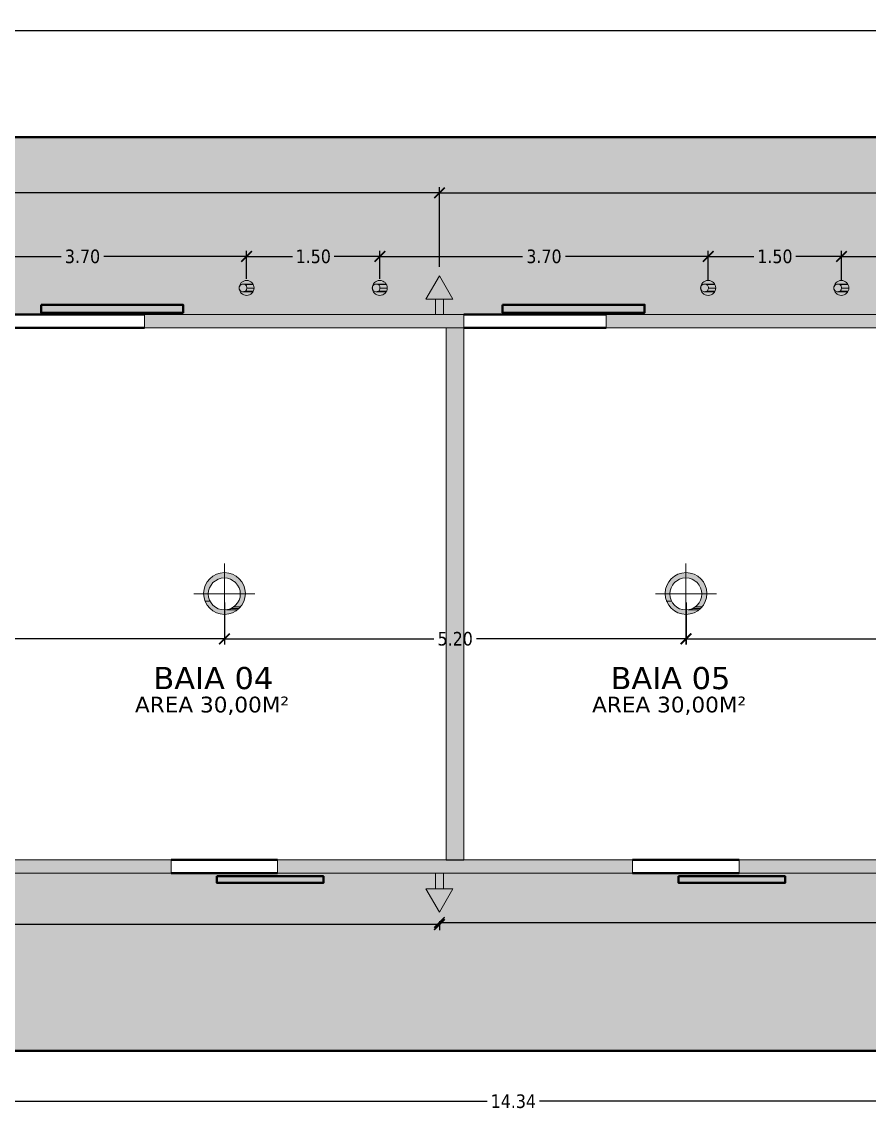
# Model space of a CAD drawing. Header units: millimetres. Extents: x 2543 to 3089, y 1295 to 1485.
# Drawn here: x 2907.72 to 2917.27, y 1411.12 to 1423.4 of the extents above; entities that cross this region are included whole.
import ezdxf

# ---------------------------------------------------------------- set-up
doc = ezdxf.new("R2010")
doc.units = ezdxf.units.MM
doc.layers.get('Defpoints').update_dxf_attribs({"lineweight": 0})
for name, color, linetype, lineweight in [('AF-Indicação coluna', 5, 'Continuous', 20), ('ARQ. Linha Grossa', 5, 'Continuous', 40), ('ARQ. Texto', 7, 'Continuous', 0)]:
    doc.layers.add(name, color=color, linetype=linetype, lineweight=lineweight)
doc.layers.add('ARQ. Hachura', color=7, linetype='Continuous', lineweight=0, true_color=0x9e9e9e)
doc.layers.add('PDF_IM- LUMINOTÉCNICO', color=7, linetype='Continuous', true_color=0xa500a5)
doc.styles.add('NICAZA', font='verdana.ttf', dxfattribs={"width": 0.85})
doc.styles.get("Standard").update_dxf_attribs({"font": 'arial.ttf'})
doc.dimstyles.new('esc-100', dxfattribs={"dimscale": 0.85, "dimtxt": 0.18, "dimasz": 0.14, "dimexe": 0.075, "dimexo": 0.12, "dimgap": 0.06, "dimtad": 0, "dimzin": 0, "dimdsep": 46, "dimtxsty": 'NICAZA', "dimblk": 'ARCHTICK', "dimcen": 0.09, "dimclrd": 7, "dimclre": 7, "dimclrt": 7, "dimadec": 1, "dimazin": 0, "dimtfac": 1, "dimtofl": 0, "dimtmove": 0, "dimatfit": 3, "dimfxl": 1, "dimtolj": 1, "dimtzin": 0, "dimarcsym": 0})

# ---------------------------------------------------------------- blocks, each defined once
blk = doc.blocks.new('tomada baixa')
at = {"layer": 'PDF_IM- LUMINOTÉCNICO', "lineweight": 18}
for p, q in [((0.602, 0.302), (0.023, 0.302)), ((0.602, 0), (0.023, 0))]:
    blk.add_line(p, q, dxfattribs=at)
blk.add_lwpolyline([(1.48, 0.151), (0.602, 0.657), (0.602, -0.356)], close=True, dxfattribs=at)
blk = doc.blocks.new('_ArchTick')
at = {"color": 0, "linetype": 'ByBlock', "const_width": 0.15}
blk.add_lwpolyline([(-0.5, -0.5), (0.5, 0.5)], dxfattribs=at)
blk = doc.blocks.new('*D33')
at = {"layer": 'AF-Indicação coluna', "color": 7, "lineweight": -2, "transparency": 16777216}
for p, q in [((2891.75, 1420.197), (2891.75, 1421.531)), ((2891.75, 1421.467), (2901.789, 1421.467)), ((2912.424, 1421.467), (2902.385, 1421.467)), ((2912.424, 1420.634), (2912.424, 1421.531))]:
    blk.add_line(p, q, dxfattribs=at)
at = {"layer": 'Defpoints', "color": 0, "transparency": 16777216}
for p in [(2891.75, 1421.467), (2912.424, 1420.532), (2891.75, 1420.095)]:
    blk.add_point(p, dxfattribs=at)
at = {"layer": 'AF-Indicação coluna', "color": 7, "lineweight": -2, "transparency": 16777216, "xscale": 0.119, "yscale": 0.119, "zscale": 0.119, "rotation": 180}
blk.add_blockref('_ArchTick', (2891.75, 1421.467), dxfattribs=at)
at = {"layer": 'AF-Indicação coluna', "color": 7, "lineweight": -2, "transparency": 16777216, "xscale": 0.119, "yscale": 0.119, "zscale": 0.119}
blk.add_blockref('_ArchTick', (2912.424, 1421.467), dxfattribs=at)
at = {"layer": 'AF-Indicação coluna', "color": 7, "transparency": 16777216, "insert": (2902.087, 1421.467), "char_height": 0.153, "attachment_point": 5, "style": 'NICAZA'}
blk.add_mtext('\\A1;20.67', dxfattribs=at)
blk = doc.blocks.new('*D34')
at = {"layer": 'AF-Indicação coluna', "color": 7, "lineweight": -2, "transparency": 16777216}
for p, q in [((2912.424, 1420.634), (2912.424, 1421.531)), ((2912.424, 1421.467), (2922.424, 1421.467)), ((2933.021, 1421.467), (2923.02, 1421.467)), ((2933.021, 1420.634), (2933.021, 1421.531))]:
    blk.add_line(p, q, dxfattribs=at)
at = {"layer": 'Defpoints', "color": 0, "transparency": 16777216}
for p in [(2933.021, 1421.467), (2912.424, 1420.532), (2933.021, 1420.532)]:
    blk.add_point(p, dxfattribs=at)
at = {"layer": 'AF-Indicação coluna', "color": 7, "lineweight": -2, "transparency": 16777216, "xscale": 0.119, "yscale": 0.119, "zscale": 0.119, "rotation": 180}
blk.add_blockref('_ArchTick', (2912.424, 1421.467), dxfattribs=at)
at = {"layer": 'AF-Indicação coluna', "color": 7, "lineweight": -2, "transparency": 16777216, "xscale": 0.119, "yscale": 0.119, "zscale": 0.119}
blk.add_blockref('_ArchTick', (2933.021, 1421.467), dxfattribs=at)
at = {"layer": 'AF-Indicação coluna', "color": 7, "transparency": 16777216, "insert": (2922.722, 1421.467), "char_height": 0.153, "attachment_point": 5, "style": 'NICAZA'}
blk.add_mtext('\\A1;20.60', dxfattribs=at)
blk = doc.blocks.new('luminaria psio')
at = {"layer": 'PDF_IM- LUMINOTÉCNICO', "transparency": 33554559}
blk.add_hatch(color=256, dxfattribs=at).paths.add_polyline_path([(0.111, 0.515), (-0.102, 0.515), (-0.135, 0.499), (-0.167, 0.499), (-0.298, 0.434), (-0.429, 0.303), (-0.445, 0.27), (-0.445, 0.254), (-0.462, 0.254), (-0.462, 0.221), (-0.478, 0.205), (-0.478, 0.172), (-0.495, 0.172), (-0.495, 0.123), (-0.511, 0.106), (-0.511, 0.074), (-0.495, 0.106), (-0.478, 0.123), (-0.478, 0.156), (-0.462, 0.172), (-0.445, 0.172), (-0.445, 0.188), (-0.429, 0.205), (-0.413, 0.205), (-0.38, 0.237), (-0.364, 0.237), (-0.364, 0.254), (-0.331, 0.254), (-0.315, 0.27), (-0.184, 0.27), (-0.167, 0.254), (-0.135, 0.254), (-0.135, 0.237), (-0.118, 0.237), (-0.086, 0.221), (-0.086, 0.205), (-0.069, 0.205), (-0.02, 0.156), (-0.02, 0.139), (-0.004, 0.123), (-0.004, 0.106), (0.013, 0.074), (0.013, -0.074), (-0.004, -0.09), (-0.004, -0.123), (-0.036, -0.155), (-0.036, -0.172), (-0.069, -0.204), (-0.086, -0.204), (-0.086, -0.221), (-0.118, -0.221), (-0.135, -0.237), (-0.167, -0.253), (-0.184, -0.253), (-0.216, -0.27), (-0.282, -0.27), (-0.315, -0.253), (-0.331, -0.253), (-0.364, -0.237), (-0.38, -0.221), (-0.396, -0.221), (-0.413, -0.204), (-0.429, -0.204), (-0.445, -0.188), (-0.445, -0.172), (-0.478, -0.139), (-0.478, -0.123), (-0.495, -0.106), (-0.495, -0.09), (-0.511, -0.074), (-0.511, -0.106), (-0.495, -0.123), (-0.495, -0.155), (-0.478, -0.172), (-0.478, -0.204), (-0.462, -0.221), (-0.462, -0.237), (-0.445, -0.253), (-0.445, -0.27), (-0.429, -0.303), (-0.396, -0.319), (-0.38, -0.352), (-0.347, -0.368), (-0.331, -0.401), (-0.135, -0.499), (-0.102, -0.499), (-0.069, -0.515), (0.078, -0.515), (0.111, -0.499), (0.144, -0.499), (0.307, -0.417), (0.356, -0.368), (0.389, -0.352), (0.405, -0.319), (0.422, -0.303), (0.438, -0.27), (0.454, -0.27), (0.454, -0.237), (0.471, -0.237), (0.471, -0.204), (0.487, -0.204), (0.487, -0.155), (0.503, -0.139), (0.503, -0.09), (0.52, -0.074), (0.52, 0.074), (0.503, 0.106), (0.503, 0.156), (0.487, 0.172), (0.487, 0.205), (0.471, 0.205), (0.471, 0.237), (0.454, 0.254), (0.454, 0.27), (0.438, 0.27), (0.405, 0.335), (0.356, 0.385), (0.323, 0.401), (0.307, 0.434), (0.176, 0.499), (0.144, 0.499)])
at = {"layer": 'PDF_IM- LUMINOTÉCNICO', "lineweight": 18}
blk.add_lwpolyline([(0.013, 0.008), (0.013, 0.057), (-0.004, 0.106), (-0.02, 0.156), (-0.053, 0.188), (-0.086, 0.221), (-0.135, 0.254), (-0.184, 0.27), (-0.233, 0.27), (-0.282, 0.27), (-0.331, 0.254), (-0.38, 0.237), (-0.429, 0.205), (-0.462, 0.172), (-0.478, 0.123), (-0.511, 0.074), (-0.511, 0.025), (-0.511, -0.024), (-0.511, -0.074), (-0.478, -0.123), (-0.462, -0.155), (-0.429, -0.204), (-0.38, -0.221), (-0.331, -0.253), (-0.282, -0.27), (-0.233, -0.27), (-0.184, -0.253), (-0.135, -0.237), (-0.086, -0.221), (-0.053, -0.188), (-0.02, -0.139), (-0.004, -0.09), (0.013, -0.041)], close=True, dxfattribs=at)
at = {"layer": 'PDF_IM- LUMINOTÉCNICO', "lineweight": 0}
for points in [[(-0.511, 0.074), (-0.511, 0.074), (-0.511, 0.074)], [(-0.511, 0.074), (-0.511, 0.074), (-0.511, 0.074)], [(0.454, 0.27), (-0.233, 0.27), (0.454, 0.27)], [(0.454, 0.27), (-0.216, 0.27), (0.454, 0.27)], [(0.454, 0.254), (-0.167, 0.254), (0.454, 0.254)], [(0.471, 0.237), (-0.135, 0.237), (0.471, 0.237)], [(-0.511, -0.024), (-0.511, -0.024), (-0.511, -0.024)], [(-0.511, -0.024), (-0.511, -0.024), (-0.511, -0.024)], [(-0.511, -0.074), (-0.511, -0.074), (-0.511, -0.074)], [(-0.511, -0.074), (-0.511, -0.074), (-0.511, -0.074)], [(-0.495, -0.09), (-0.511, -0.074), (-0.495, -0.09)], [(0.454, -0.27), (-0.216, -0.27), (0.454, -0.27)], [(0.454, -0.253), (-0.167, -0.253), (0.454, -0.253)], [(0.471, -0.221), (-0.086, -0.221), (0.471, -0.221)], [(0.52, -0.024), (0.013, -0.024), (0.52, -0.024)]]:
    blk.add_lwpolyline(points, dxfattribs=at)
at = {"layer": 'PDF_IM- LUMINOTÉCNICO', "lineweight": 18}
blk.add_circle((0, 0), 0.52, dxfattribs=at)
blk = doc.blocks.new('*D42')
at = {"color": 7, "lineweight": -2, "transparency": 16777216}
for p, q in [((2906.553, 1420.493), (2906.553, 1420.813)), ((2910.251, 1420.496), (2910.251, 1420.813)), ((2906.553, 1420.749), (2908.161, 1420.749)), ((2910.251, 1420.749), (2908.643, 1420.749))]:
    blk.add_line(p, q, dxfattribs=at)
at = {"layer": 'Defpoints', "color": 0, "transparency": 16777216}
for p in [(2910.251, 1420.749), (2906.553, 1420.391), (2910.251, 1420.394)]:
    blk.add_point(p, dxfattribs=at)
at = {"color": 7, "lineweight": -2, "transparency": 16777216, "xscale": 0.119, "yscale": 0.119, "zscale": 0.119, "rotation": 180}
blk.add_blockref('_ArchTick', (2906.553, 1420.749), dxfattribs=at)
at = {"color": 7, "lineweight": -2, "transparency": 16777216, "xscale": 0.119, "yscale": 0.119, "zscale": 0.119}
blk.add_blockref('_ArchTick', (2910.251, 1420.749), dxfattribs=at)
at = {"color": 7, "transparency": 16777216, "insert": (2908.402, 1420.749), "char_height": 0.153, "attachment_point": 5, "style": 'NICAZA'}
blk.add_mtext('\\A1;3.70', dxfattribs=at)
blk = doc.blocks.new('*D43')
at = {"color": 7, "lineweight": -2, "transparency": 16777216}
for p, q in [((2910.251, 1420.496), (2910.251, 1420.813)), ((2911.753, 1420.501), (2911.753, 1420.813)), ((2910.251, 1420.749), (2910.766, 1420.749)), ((2911.753, 1420.749), (2911.238, 1420.749))]:
    blk.add_line(p, q, dxfattribs=at)
at = {"layer": 'Defpoints', "color": 0, "transparency": 16777216}
for p in [(2911.753, 1420.749), (2910.251, 1420.394), (2911.753, 1420.399)]:
    blk.add_point(p, dxfattribs=at)
at = {"color": 7, "lineweight": -2, "transparency": 16777216, "xscale": 0.119, "yscale": 0.119, "zscale": 0.119, "rotation": 180}
blk.add_blockref('_ArchTick', (2910.251, 1420.749), dxfattribs=at)
at = {"color": 7, "lineweight": -2, "transparency": 16777216, "xscale": 0.119, "yscale": 0.119, "zscale": 0.119}
blk.add_blockref('_ArchTick', (2911.753, 1420.749), dxfattribs=at)
at = {"color": 7, "transparency": 16777216, "insert": (2911.002, 1420.749), "char_height": 0.153, "attachment_point": 5, "style": 'NICAZA'}
blk.add_mtext('\\A1;1.50', dxfattribs=at)
blk = doc.blocks.new('*D44')
at = {"color": 7, "lineweight": -2, "transparency": 16777216}
for p, q in [((2911.751, 1420.496), (2911.751, 1420.813)), ((2915.451, 1420.496), (2915.451, 1420.813)), ((2911.751, 1420.749), (2913.36, 1420.749)), ((2915.451, 1420.749), (2913.842, 1420.749))]:
    blk.add_line(p, q, dxfattribs=at)
at = {"layer": 'Defpoints', "color": 0, "transparency": 16777216}
for p in [(2915.451, 1420.749), (2911.751, 1420.394), (2915.451, 1420.394)]:
    blk.add_point(p, dxfattribs=at)
at = {"color": 7, "lineweight": -2, "transparency": 16777216, "xscale": 0.119, "yscale": 0.119, "zscale": 0.119, "rotation": 180}
blk.add_blockref('_ArchTick', (2911.751, 1420.749), dxfattribs=at)
at = {"color": 7, "lineweight": -2, "transparency": 16777216, "xscale": 0.119, "yscale": 0.119, "zscale": 0.119}
blk.add_blockref('_ArchTick', (2915.451, 1420.749), dxfattribs=at)
at = {"color": 7, "transparency": 16777216, "insert": (2913.601, 1420.749), "char_height": 0.153, "attachment_point": 5, "style": 'NICAZA'}
blk.add_mtext('\\A1;3.70', dxfattribs=at)
blk = doc.blocks.new('*D45')
at = {"color": 7, "lineweight": -2, "transparency": 16777216}
for p, q in [((2915.452, 1420.485), (2915.452, 1420.813)), ((2916.953, 1420.501), (2916.953, 1420.813)), ((2915.452, 1420.749), (2915.967, 1420.749)), ((2916.953, 1420.749), (2916.439, 1420.749))]:
    blk.add_line(p, q, dxfattribs=at)
at = {"layer": 'Defpoints', "color": 0, "transparency": 16777216}
for p in [(2916.953, 1420.749), (2915.452, 1420.383), (2916.953, 1420.399)]:
    blk.add_point(p, dxfattribs=at)
at = {"color": 7, "lineweight": -2, "transparency": 16777216, "xscale": 0.119, "yscale": 0.119, "zscale": 0.119, "rotation": 180}
blk.add_blockref('_ArchTick', (2915.452, 1420.749), dxfattribs=at)
at = {"color": 7, "lineweight": -2, "transparency": 16777216, "xscale": 0.119, "yscale": 0.119, "zscale": 0.119}
blk.add_blockref('_ArchTick', (2916.953, 1420.749), dxfattribs=at)
at = {"color": 7, "transparency": 16777216, "insert": (2916.203, 1420.749), "char_height": 0.153, "attachment_point": 5, "style": 'NICAZA'}
blk.add_mtext('\\A1;1.50', dxfattribs=at)
blk = doc.blocks.new('*D46')
at = {"color": 7, "lineweight": -2, "transparency": 16777216}
for p, q in [((2916.952, 1420.485), (2916.952, 1420.813)), ((2920.651, 1420.496), (2920.651, 1420.813)), ((2916.952, 1420.749), (2918.561, 1420.749)), ((2920.651, 1420.749), (2919.043, 1420.749))]:
    blk.add_line(p, q, dxfattribs=at)
at = {"layer": 'Defpoints', "color": 0, "transparency": 16777216}
for p in [(2920.651, 1420.749), (2916.952, 1420.383), (2920.651, 1420.394)]:
    blk.add_point(p, dxfattribs=at)
at = {"color": 7, "lineweight": -2, "transparency": 16777216, "xscale": 0.119, "yscale": 0.119, "zscale": 0.119, "rotation": 180}
blk.add_blockref('_ArchTick', (2916.952, 1420.749), dxfattribs=at)
at = {"color": 7, "lineweight": -2, "transparency": 16777216, "xscale": 0.119, "yscale": 0.119, "zscale": 0.119}
blk.add_blockref('_ArchTick', (2920.651, 1420.749), dxfattribs=at)
at = {"color": 7, "transparency": 16777216, "insert": (2918.802, 1420.749), "char_height": 0.153, "attachment_point": 5, "style": 'NICAZA'}
blk.add_mtext('\\A1;3.70', dxfattribs=at)
blk = doc.blocks.new('*D65')
at = {"color": 7, "lineweight": -2, "transparency": 16777216}
for p, q in [((2906.088, 1411.857), (2906.088, 1411.16)), ((2920.425, 1411.857), (2920.425, 1411.16)), ((2906.088, 1411.224), (2912.962, 1411.224)), ((2920.425, 1411.224), (2913.551, 1411.224))]:
    blk.add_line(p, q, dxfattribs=at)
at = {"layer": 'Defpoints', "color": 0, "transparency": 16777216}
for p in [(2906.088, 1411.959), (2920.425, 1411.959), (2920.425, 1411.224)]:
    blk.add_point(p, dxfattribs=at)
at = {"color": 7, "lineweight": -2, "transparency": 16777216, "xscale": 0.119, "yscale": 0.119, "zscale": 0.119, "rotation": 180}
blk.add_blockref('_ArchTick', (2906.088, 1411.224), dxfattribs=at)
at = {"color": 7, "lineweight": -2, "transparency": 16777216, "xscale": 0.119, "yscale": 0.119, "zscale": 0.119}
blk.add_blockref('_ArchTick', (2920.425, 1411.224), dxfattribs=at)
at = {"color": 7, "transparency": 16777216, "insert": (2913.256, 1411.224), "char_height": 0.153, "attachment_point": 5, "style": 'NICAZA'}
blk.add_mtext('\\A1;14.34', dxfattribs=at)
blk = doc.blocks.new('*D71')
at = {"layer": 'AF-Indicação coluna', "color": 7, "lineweight": -2, "transparency": 16777216}
for p, q in [((2912.423, 1413.256), (2912.423, 1413.177)), ((2912.423, 1413.241), (2922.426, 1413.241)), ((2933.024, 1413.241), (2923.022, 1413.241)), ((2933.024, 1413.256), (2933.024, 1413.177))]:
    blk.add_line(p, q, dxfattribs=at)
at = {"layer": 'Defpoints', "color": 0, "transparency": 16777216}
for p in [(2912.423, 1413.358), (2933.024, 1413.358), (2912.423, 1413.241)]:
    blk.add_point(p, dxfattribs=at)
at = {"layer": 'AF-Indicação coluna', "color": 7, "lineweight": -2, "transparency": 16777216, "xscale": 0.119, "yscale": 0.119, "zscale": 0.119, "rotation": 180}
blk.add_blockref('_ArchTick', (2912.423, 1413.241), dxfattribs=at)
at = {"layer": 'AF-Indicação coluna', "color": 7, "lineweight": -2, "transparency": 16777216, "xscale": 0.119, "yscale": 0.119, "zscale": 0.119}
blk.add_blockref('_ArchTick', (2933.024, 1413.241), dxfattribs=at)
at = {"layer": 'AF-Indicação coluna', "color": 7, "transparency": 16777216, "insert": (2922.724, 1413.241), "char_height": 0.153, "attachment_point": 5, "style": 'NICAZA'}
blk.add_mtext('\\A1;20.60', dxfattribs=at)
blk = doc.blocks.new('*D72')
at = {"layer": 'AF-Indicação coluna', "color": 7, "lineweight": -2, "transparency": 16777216}
for p, q in [((2891.75, 1413.693), (2891.75, 1413.153)), ((2891.75, 1413.217), (2901.788, 1413.217)), ((2912.423, 1413.217), (2902.385, 1413.217)), ((2912.423, 1413.256), (2912.423, 1413.153))]:
    blk.add_line(p, q, dxfattribs=at)
at = {"layer": 'Defpoints', "color": 0, "transparency": 16777216}
for p in [(2891.75, 1413.795), (2912.423, 1413.358), (2891.75, 1413.217)]:
    blk.add_point(p, dxfattribs=at)
at = {"layer": 'AF-Indicação coluna', "color": 7, "lineweight": -2, "transparency": 16777216, "xscale": 0.119, "yscale": 0.119, "zscale": 0.119, "rotation": 180}
blk.add_blockref('_ArchTick', (2891.75, 1413.217), dxfattribs=at)
at = {"layer": 'AF-Indicação coluna', "color": 7, "lineweight": -2, "transparency": 16777216, "xscale": 0.119, "yscale": 0.119, "zscale": 0.119}
blk.add_blockref('_ArchTick', (2912.423, 1413.217), dxfattribs=at)
at = {"layer": 'AF-Indicação coluna', "color": 7, "transparency": 16777216, "insert": (2902.087, 1413.217), "char_height": 0.153, "attachment_point": 5, "style": 'NICAZA'}
blk.add_mtext('\\A1;20.67', dxfattribs=at)
blk = doc.blocks.new('*D76')
at = {"color": 7, "lineweight": -2, "transparency": 16777216}
for p, q in [((2891.75, 1422.197), (2891.75, 1423.358)), ((2891.75, 1423.295), (2920.129, 1423.295)), ((2949.1, 1423.295), (2920.722, 1423.295)), ((2949.1, 1422.197), (2949.1, 1423.358))]:
    blk.add_line(p, q, dxfattribs=at)
at = {"layer": 'Defpoints', "color": 0, "transparency": 16777216}
for p in [(2949.1, 1423.295), (2891.75, 1422.095), (2949.1, 1422.095)]:
    blk.add_point(p, dxfattribs=at)
at = {"color": 7, "lineweight": -2, "transparency": 16777216, "xscale": 0.119, "yscale": 0.119, "zscale": 0.119, "rotation": 180}
blk.add_blockref('_ArchTick', (2891.75, 1423.295), dxfattribs=at)
at = {"color": 7, "lineweight": -2, "transparency": 16777216, "xscale": 0.119, "yscale": 0.119, "zscale": 0.119}
blk.add_blockref('_ArchTick', (2949.1, 1423.295), dxfattribs=at)
at = {"color": 7, "transparency": 16777216, "insert": (2920.425, 1423.295), "char_height": 0.153, "attachment_point": 5, "style": 'NICAZA'}
blk.add_mtext('\\A1;57.35', dxfattribs=at)
blk = doc.blocks.new('PONTOLUZTETO')
at = {"layer": 'PDF_IM- LUMINOTÉCNICO', "transparency": 33554559}
h = blk.add_hatch(color=256, dxfattribs=at)
h.paths.add_polyline_path([(0.262, -0.393), (0.278, -0.36), (0.294, -0.36), (0.294, -0.344), (0.311, -0.344), (0.393, -0.262), (0.393, -0.245), (0.409, -0.229), (0.409, -0.213), (0.425, -0.196), (0.442, -0.164), (0.442, -0.131), (0.458, -0.131), (0.458, -0.049), (0.474, -0.033), (0.474, 0.033), (0.458, 0.065), (0.458, 0.131), (0.442, 0.147), (0.442, 0.18), (0.425, 0.196), (0.409, 0.229), (0.409, 0.245), (0.376, 0.278), (0.376, 0.294), (0.344, 0.327), (0.327, 0.327), (0.327, 0.344), (0.311, 0.36), (0.294, 0.36), (0.294, 0.376), (0.278, 0.376), (0.262, 0.393), (0.131, 0.458), (0.098, 0.458), (0.065, 0.474), (-0.065, 0.474), (-0.098, 0.458), (-0.131, 0.458), (-0.229, 0.409), (-0.245, 0.393), (-0.278, 0.376), (-0.294, 0.376), (-0.294, 0.36), (-0.311, 0.36), (-0.311, 0.344), (-0.327, 0.344), (-0.327, 0.327), (-0.344, 0.327), (-0.344, 0.311), (-0.36, 0.311), (-0.376, 0.294), (-0.376, 0.262), (-0.393, 0.262), (-0.393, 0.245), (-0.409, 0.229), (-0.425, 0.196), (-0.425, 0.18), (-0.442, 0.164), (-0.442, 0.115), (-0.458, 0.098), (-0.458, -0.098), (-0.442, -0.115), (-0.442, -0.164), (-0.425, -0.164), (-0.425, -0.196), (-0.393, -0.229), (-0.393, -0.245), (-0.376, -0.262), (-0.376, -0.278), (-0.36, -0.294), (-0.344, -0.294), (-0.344, -0.311), (-0.327, -0.327), (-0.311, -0.327), (-0.311, -0.344), (-0.294, -0.344), (-0.294, -0.36), (-0.278, -0.36), (-0.229, -0.409), (-0.196, -0.425), (-0.164, -0.425), (-0.098, -0.458), (0.098, -0.458), (0.164, -0.425), (0.196, -0.425)])
h.paths.add_polyline_path([(-0.049, -0.36), (-0.065, -0.344), (-0.098, -0.344), (-0.131, -0.327), (-0.147, -0.327), (-0.18, -0.311), (-0.196, -0.294), (-0.213, -0.294), (-0.278, -0.229), (-0.278, -0.213), (-0.294, -0.213), (-0.311, -0.196), (-0.327, -0.164), (-0.327, -0.131), (-0.344, -0.131), (-0.344, -0.082), (-0.36, -0.065), (-0.36, 0.065), (-0.344, 0.098), (-0.344, 0.131), (-0.327, 0.147), (-0.327, 0.18), (-0.311, 0.196), (-0.294, 0.229), (-0.278, 0.229), (-0.278, 0.245), (-0.262, 0.262), (-0.245, 0.262), (-0.229, 0.278), (-0.229, 0.294), (-0.213, 0.311), (-0.196, 0.311), (-0.18, 0.327), (-0.147, 0.327), (-0.147, 0.344), (-0.131, 0.344), (-0.098, 0.36), (-0.049, 0.36), (-0.016, 0.376), (0.016, 0.376), (0.049, 0.36), (0.098, 0.36), (0.131, 0.344), (0.164, 0.344), (0.164, 0.327), (0.18, 0.327), (0.196, 0.311), (0.213, 0.311), (0.229, 0.294), (0.229, 0.278), (0.262, 0.262), (0.294, 0.229), (0.311, 0.196), (0.327, 0.18), (0.327, 0.164), (0.344, 0.147), (0.344, 0.115), (0.36, 0.098), (0.36, -0.098), (0.344, -0.115), (0.344, -0.131), (0.311, -0.196), (0.262, -0.245), (0.262, -0.262), (0.229, -0.278), (0.213, -0.294), (0.196, -0.294), (0.164, -0.327), (0.131, -0.327), (0.098, -0.344), (0.082, -0.344), (0.049, -0.36)], flags=0)
at = {"layer": 'PDF_IM- LUMINOTÉCNICO', "lineweight": 18}
for points in [[(0, -0.687), (0, 0.687)], [(0.687, 0), (-0.687, 0)]]:
    blk.add_lwpolyline(points, dxfattribs=at)
at = {"layer": 'PDF_IM- LUMINOTÉCNICO', "lineweight": 0}
for points in [[(-0.327, -0.164), (-0.442, -0.164), (-0.327, -0.164)], [(0.294, -0.36), (0.049, -0.36), (0.294, -0.36)], [(0.327, -0.327), (0.164, -0.327), (0.327, -0.327)], [(0.36, -0.294), (0.213, -0.294), (0.36, -0.294)]]:
    blk.add_lwpolyline(points, dxfattribs=at)
at = {"layer": 'PDF_IM- LUMINOTÉCNICO', "lineweight": 18}
for centre, radius in [((0.003, 0.008), 0.471), ((-0.001, -0.002), 0.361)]:
    blk.add_circle(centre, radius, dxfattribs=at)
blk = doc.blocks.new('*D90')
at = {"color": 7, "lineweight": -2, "transparency": 16777216}
for p, q in [((2904.8, 1416.842), (2904.8, 1416.374)), ((2910.002, 1416.847), (2910.002, 1416.374)), ((2904.8, 1416.438), (2907.161, 1416.438)), ((2910.002, 1416.438), (2907.641, 1416.438))]:
    blk.add_line(p, q, dxfattribs=at)
at = {"layer": 'Defpoints', "color": 0, "transparency": 16777216}
for p in [(2904.8, 1416.944), (2910.002, 1416.949), (2910.002, 1416.438)]:
    blk.add_point(p, dxfattribs=at)
at = {"color": 7, "lineweight": -2, "transparency": 16777216, "xscale": 0.119, "yscale": 0.119, "zscale": 0.119, "rotation": 180}
blk.add_blockref('_ArchTick', (2904.8, 1416.438), dxfattribs=at)
at = {"color": 7, "lineweight": -2, "transparency": 16777216, "xscale": 0.119, "yscale": 0.119, "zscale": 0.119}
blk.add_blockref('_ArchTick', (2910.002, 1416.438), dxfattribs=at)
at = {"color": 7, "transparency": 16777216, "insert": (2907.401, 1416.438), "char_height": 0.153, "attachment_point": 5, "style": 'NICAZA'}
blk.add_mtext('\\A1;5.20', dxfattribs=at)
blk = doc.blocks.new('*D91')
at = {"color": 7, "lineweight": -2, "transparency": 16777216}
for p, q in [((2910, 1416.843), (2910, 1416.374)), ((2915.202, 1416.847), (2915.202, 1416.374)), ((2910, 1416.438), (2912.361, 1416.438)), ((2915.202, 1416.438), (2912.841, 1416.438))]:
    blk.add_line(p, q, dxfattribs=at)
at = {"layer": 'Defpoints', "color": 0, "transparency": 16777216}
for p in [(2910, 1416.945), (2915.202, 1416.949), (2915.202, 1416.438)]:
    blk.add_point(p, dxfattribs=at)
at = {"color": 7, "lineweight": -2, "transparency": 16777216, "xscale": 0.119, "yscale": 0.119, "zscale": 0.119, "rotation": 180}
blk.add_blockref('_ArchTick', (2910, 1416.438), dxfattribs=at)
at = {"color": 7, "lineweight": -2, "transparency": 16777216, "xscale": 0.119, "yscale": 0.119, "zscale": 0.119}
blk.add_blockref('_ArchTick', (2915.202, 1416.438), dxfattribs=at)
at = {"color": 7, "transparency": 16777216, "insert": (2912.601, 1416.438), "char_height": 0.153, "attachment_point": 5, "style": 'NICAZA'}
blk.add_mtext('\\A1;5.20', dxfattribs=at)
blk = doc.blocks.new('*D92')
at = {"color": 7, "lineweight": -2, "transparency": 16777216}
for p, q in [((2915.2, 1416.842), (2915.2, 1416.374)), ((2920.4, 1416.842), (2920.4, 1416.374)), ((2915.2, 1416.438), (2917.559, 1416.438)), ((2920.4, 1416.438), (2918.04, 1416.438))]:
    blk.add_line(p, q, dxfattribs=at)
at = {"layer": 'Defpoints', "color": 0, "transparency": 16777216}
for p in [(2915.2, 1416.944), (2920.4, 1416.944), (2920.4, 1416.438)]:
    blk.add_point(p, dxfattribs=at)
at = {"color": 7, "lineweight": -2, "transparency": 16777216, "xscale": 0.119, "yscale": 0.119, "zscale": 0.119, "rotation": 180}
blk.add_blockref('_ArchTick', (2915.2, 1416.438), dxfattribs=at)
at = {"color": 7, "lineweight": -2, "transparency": 16777216, "xscale": 0.119, "yscale": 0.119, "zscale": 0.119}
blk.add_blockref('_ArchTick', (2920.4, 1416.438), dxfattribs=at)
at = {"color": 7, "transparency": 16777216, "insert": (2917.8, 1416.438), "char_height": 0.153, "attachment_point": 5, "style": 'NICAZA'}
blk.add_mtext('\\A1;5.20', dxfattribs=at)

msp = doc.modelspace()

# ---------------------------------------------------------------- hatches: boundary and pattern name
at = {"layer": 'ARQ. Hachura', "transparency": 33554587}
h = msp.add_hatch(color=9, dxfattribs=at)
h.dxf.hatch_style = 1
h.paths.add_polyline_path([(2949.1, 1422.095), (2891.75, 1422.095), (2891.75, 1420.095), (2949.1, 1420.095)])
at = {"layer": 'ARQ. Hachura', "true_color": 0x636466, "transparency": 33554630}
h = msp.add_hatch(color=251, dxfattribs=at)
h.dxf.hatch_style = 1
h.paths.add_polyline_path([(2897.1, 1420.095), (2893.5, 1420.095), (2893.5, 1419.945), (2897.1, 1419.945)])
h.paths.add_polyline_path([(2891.9, 1419.945), (2891.9, 1420.095), (2891.75, 1420.095), (2891.756, 1414.063, -1), (2891.888, 1414.063)], flags=17)
h.paths.add_polyline_path([(2902.3, 1420.095), (2898.7, 1420.095), (2898.7, 1419.945), (2902.3, 1419.945)])
h.paths.add_polyline_path([(2891.888, 1414.063), (2891.9, 1419.945), (2891.9, 1413.795), (2891.75, 1413.795), (2891.75, 1420.095), (2891.756, 1414.062, -1.001048)])
h.paths.add_polyline_path([(2907.5, 1420.095), (2903.9, 1420.095), (2903.9, 1419.945), (2907.5, 1419.945)])
h.paths.add_polyline_path([(2912.7, 1420.095), (2909.1, 1420.095), (2909.1, 1419.945), (2912.7, 1419.945)])
h.paths.add_polyline_path([(2917.9, 1420.095), (2914.3, 1420.095), (2914.3, 1419.945), (2917.9, 1419.945)])
h.paths.add_polyline_path([(2923.1, 1420.095), (2919.5, 1420.095), (2919.5, 1419.945), (2923.1, 1419.945)])
h.paths.add_polyline_path([(2928.3, 1420.095), (2924.7, 1420.095), (2924.7, 1419.945), (2928.3, 1419.945)])
h.paths.add_polyline_path([(2933.5, 1420.095), (2929.9, 1420.095), (2929.9, 1419.945), (2933.5, 1419.945)])
h.paths.add_polyline_path([(2938.7, 1420.095), (2935.1, 1420.095), (2935.1, 1419.945), (2938.7, 1419.945)])
h.paths.add_polyline_path([(2943.9, 1420.095), (2940.3, 1420.095), (2940.3, 1419.945), (2943.9, 1419.945)])
h.paths.add_polyline_path([(2949.1, 1420.095), (2945.5, 1420.095), (2945.5, 1419.945), (2949.1, 1419.945)])
at = {"layer": 'ARQ. Hachura', "true_color": 0x636466, "transparency": 33554521}
h = msp.add_hatch(color=251, dxfattribs=at)
h.dxf.hatch_style = 1
h.paths.add_polyline_path([(2899, 1413.945), (2897.05, 1413.945), (2895, 1413.945), (2895, 1413.795), (2899, 1413.795)])
h.paths.add_polyline_path([(2897.1, 1419.945), (2896.9, 1419.945), (2896.9, 1413.945), (2897.05, 1413.945), (2897.1, 1413.945)])
h.paths.add_polyline_path([(2893.8, 1413.945), (2891.9, 1413.945), (2891.9, 1413.795), (2893.8, 1413.795)])
h.paths.add_polyline_path([(2904.2, 1413.945), (2902.2, 1413.945), (2900.2, 1413.945), (2900.2, 1413.795), (2904.2, 1413.795)])
h.paths.add_polyline_path([(2902.3, 1419.945), (2902.1, 1419.945), (2902.1, 1413.945), (2902.2, 1413.945), (2902.3, 1413.945)])
h.paths.add_polyline_path([(2909.4, 1413.945), (2907.35, 1413.945), (2905.4, 1413.945), (2905.4, 1413.795), (2909.4, 1413.795)])
h.paths.add_polyline_path([(2907.5, 1419.945), (2907.3, 1419.945), (2907.3, 1413.945), (2907.35, 1413.945), (2907.5, 1413.945)])
h.paths.add_polyline_path([(2912.7, 1419.945), (2912.5, 1419.945), (2912.5, 1413.945), (2912.7, 1413.945)])
h.paths.add_polyline_path([(2914.6, 1413.945), (2912.7, 1413.945), (2912.5, 1413.945), (2910.6, 1413.945), (2910.6, 1413.795), (2914.6, 1413.795)])
h.paths.add_polyline_path([(2917.9, 1419.945), (2917.7, 1419.945), (2917.7, 1413.945), (2915.8, 1413.945), (2915.8, 1413.795), (2919.8, 1413.795), (2919.8, 1413.945), (2917.9, 1413.945)])
h.paths.add_polyline_path([(2923.1, 1419.945), (2922.9, 1419.945), (2922.9, 1413.945), (2921, 1413.945), (2921, 1413.795), (2925, 1413.795), (2925, 1413.945), (2923.1, 1413.945)])
h.paths.add_polyline_path([(2928.3, 1419.945), (2928.1, 1419.945), (2928.1, 1413.945), (2926.2, 1413.945), (2926.2, 1413.795), (2930.2, 1413.795), (2930.2, 1413.945), (2928.3, 1413.945)])
h.paths.add_polyline_path([(2933.5, 1419.945), (2933.3, 1419.945), (2933.3, 1413.945), (2931.4, 1413.945), (2931.4, 1413.795), (2935.4, 1413.795), (2935.4, 1413.945), (2933.5, 1413.945)])
h.paths.add_polyline_path([(2938.7, 1419.945), (2938.5, 1419.945), (2938.5, 1413.945), (2936.6, 1413.945), (2936.6, 1413.795), (2940.6, 1413.795), (2940.6, 1413.945), (2938.7, 1413.945)])
h.paths.add_polyline_path([(2943.9, 1419.945), (2943.7, 1419.945), (2943.7, 1413.945), (2943.9, 1413.945)])
h.paths.add_polyline_path([(2945.8, 1413.945), (2943.9, 1413.945), (2943.7, 1413.945), (2941.8, 1413.945), (2941.8, 1413.795), (2945.8, 1413.795)])
at = {"layer": 'ARQ. Hachura', "transparency": 33554587}
h = msp.add_hatch(color=9, dxfattribs=at)
h.dxf.hatch_style = 1
h.paths.add_polyline_path([(2949.1, 1413.795), (2891.75, 1413.795), (2891.75, 1411.795), (2949.1, 1411.795)])

# ---------------------------------------------------------------- linework, layer by layer
msp.add_line((2912.5, 1413.945), (2912.7, 1413.945))
at = {"layer": 'AF-Indicação coluna'}
for p, q in [((2912.7, 1420.095), (2909.1, 1420.095)), ((2909.1, 1419.945), (2909.1, 1420.095)), ((2912.7, 1419.945), (2912.7, 1420.095)), ((2917.9, 1420.095), (2914.3, 1420.095)), ((2914.3, 1419.945), (2914.3, 1420.095)), ((2912.7, 1419.945), (2909.1, 1419.945)), ((2912.5, 1413.945), (2912.5, 1419.945)), ((2912.7, 1413.945), (2912.7, 1419.945)), ((2917.9, 1419.945), (2914.3, 1419.945)), ((2907.35, 1413.945), (2909.4, 1413.945)), ((2909.4, 1413.945), (2909.4, 1413.795)), ((2910.6, 1413.945), (2912.5, 1413.945)), ((2910.6, 1413.945), (2910.6, 1413.795)), ((2912.7, 1413.945), (2914.6, 1413.945)), ((2914.6, 1413.945), (2914.6, 1413.795)), ((2915.8, 1413.945), (2917.7, 1413.945)), ((2915.8, 1413.945), (2915.8, 1413.795)), ((2905.4, 1413.795), (2909.4, 1413.795)), ((2910.6, 1413.795), (2914.6, 1413.795)), ((2915.8, 1413.795), (2919.8, 1413.795))]:
    msp.add_line(p, q, dxfattribs=at)
at = {"layer": 'ARQ. Linha Grossa', "color": 251, "true_color": 0x636466}
for p, q in [((2949.1, 1422.095), (2891.75, 1422.095)), ((2907.5, 1420.095), (2909.1, 1420.095)), ((2912.7, 1420.095), (2914.3, 1420.095)), ((2909.1, 1419.945), (2907.5, 1419.945)), ((2914.3, 1419.945), (2912.7, 1419.945)), ((2909.4, 1413.945), (2910.6, 1413.945)), ((2914.6, 1413.945), (2915.8, 1413.945)), ((2910.6, 1413.795), (2909.4, 1413.795)), ((2915.8, 1413.795), (2914.6, 1413.795)), ((2891.75, 1411.795), (2949.1, 1411.795))]:
    msp.add_line(p, q, dxfattribs=at)
for points in [[(2907.935, 1420.204), (2909.535, 1420.204), (2909.535, 1420.114), (2907.935, 1420.114)], [(2913.135, 1420.204), (2914.735, 1420.204), (2914.735, 1420.114), (2913.135, 1420.114)], [(2909.917, 1413.761), (2911.117, 1413.761), (2911.117, 1413.687), (2909.917, 1413.687)], [(2915.117, 1413.761), (2916.317, 1413.761), (2916.317, 1413.687), (2915.117, 1413.687)]]:
    msp.add_lwpolyline(points, close=True, dxfattribs=at)

# ---------------------------------------------------------------- block references
at = {"layer": 'ARQ. Linha Grossa'}
for name, p, xscale, yscale, zscale in [('luminaria psio', (2910.251, 1420.394), 0.1626700142454813, 0.1626700142454813, 0.1626700142454813), ('luminaria psio', (2911.751, 1420.394), 0.1626700142454813, 0.1626700142454813, 0.1626700142454813), ('luminaria psio', (2915.451, 1420.394), 0.1626700142454813, 0.1626700142454813, 0.1626700142454813), ('luminaria psio', (2916.951, 1420.394), 0.1626700142454813, 0.1626700142454813, 0.1626700142454813), ('PONTOLUZTETO', (2910, 1416.945), 0.5, 0.5, 0.5), ('PONTOLUZTETO', (2915.2, 1416.945), 0.5, 0.5, 0.5)]:
    msp.add_blockref(name, p, dxfattribs=dict(at, xscale=xscale, yscale=yscale, zscale=zscale))
at = {"layer": 'ARQ. Linha Grossa', "yscale": 0.3, "zscale": 0.3, "rotation": 270}
for p, xscale in [((2912.378, 1420.088), -0.3), ((2912.378, 1413.802), 0.3)]:
    msp.add_blockref('tomada baixa', p, dxfattribs=dict(at, xscale=xscale))

# ---------------------------------------------------------------- texts
at = {"layer": 'ARQ. Texto', "attachment_point": 1}
for s, insert, char_height, width in [('{\\fVerdana|b0|i0|c0|p34;BAIA 04}', (2909.201, 1416.121), 0.24977, 7.20832), ('{\\fVerdana|b0|i0|c0|p34;BAIA 05}', (2914.351, 1416.121), 0.24977, 7.20832), ('{\\fVerdana|b0|i0|c0|p34;AREA 30,00M²}', (2908.993, 1415.786), 0.17726, 5.11574), ('{\\fVerdana|b0|i0|c0|p34;AREA 30,00M²}', (2914.143, 1415.786), 0.17726, 5.11574)]:
    msp.add_mtext(s, dxfattribs=dict(at, insert=insert, char_height=char_height, width=width))

# ---------------------------------------------------------------- dimensions: what is measured, and where the dimension line sits
for base, p1, p2, picture, middle in [((2949.1, 1423.295), (2891.75, 1422.095), (2949.1, 1422.095), '*D76', (2920.425, 1423.295)), ((2910.251, 1420.749), (2906.553, 1420.391), (2910.251, 1420.394), '*D42', (2908.402, 1420.749)), ((2911.753, 1420.749), (2910.251, 1420.394), (2911.753, 1420.399), '*D43', (2911.002, 1420.749)), ((2915.451, 1420.749), (2911.751, 1420.394), (2915.451, 1420.394), '*D44', (2913.601, 1420.749)), ((2916.953, 1420.749), (2915.452, 1420.383), (2916.953, 1420.399), '*D45', (2916.203, 1420.749)), ((2920.651, 1420.749), (2916.952, 1420.383), (2920.651, 1420.394), '*D46', (2918.802, 1420.749)), ((2910.002, 1416.438), (2904.8, 1416.944), (2910.002, 1416.949), '*D90', (2907.401, 1416.438)), ((2915.202, 1416.438), (2910, 1416.945), (2915.202, 1416.949), '*D91', (2912.601, 1416.438)), ((2920.4, 1416.438), (2915.2, 1416.944), (2920.4, 1416.944), '*D92', (2917.8, 1416.438)), ((2920.425, 1411.224), (2906.088, 1411.959), (2920.425, 1411.959), '*D65', (2913.256, 1411.224))]:
    dim = msp.add_linear_dim(base=base, p1=p1, p2=p2, dimstyle='esc-100')
    dim.commit()
    dim.dimension.update_dxf_attribs({"geometry": picture, "text_midpoint": middle})
at = {"layer": 'AF-Indicação coluna'}
for base, p1, p2, picture, middle in [((2891.75, 1421.467), (2912.424, 1420.532), (2891.75, 1420.095), '*D33', (2902.087, 1421.467)), ((2933.021, 1421.467), (2912.424, 1420.532), (2933.021, 1420.532), '*D34', (2922.722, 1421.467)), ((2891.75, 1413.217), (2912.423, 1413.358), (2891.75, 1413.795), '*D72', (2902.087, 1413.217)), ((2912.423, 1413.241), (2933.024, 1413.358), (2912.423, 1413.358), '*D71', (2922.724, 1413.241))]:
    dim = msp.add_linear_dim(base=base, p1=p1, p2=p2, dimstyle='esc-100', dxfattribs=at)
    dim.commit()
    dim.dimension.update_dxf_attribs({"geometry": picture, "text_midpoint": middle})

doc.saveas('drawing.dxf')
